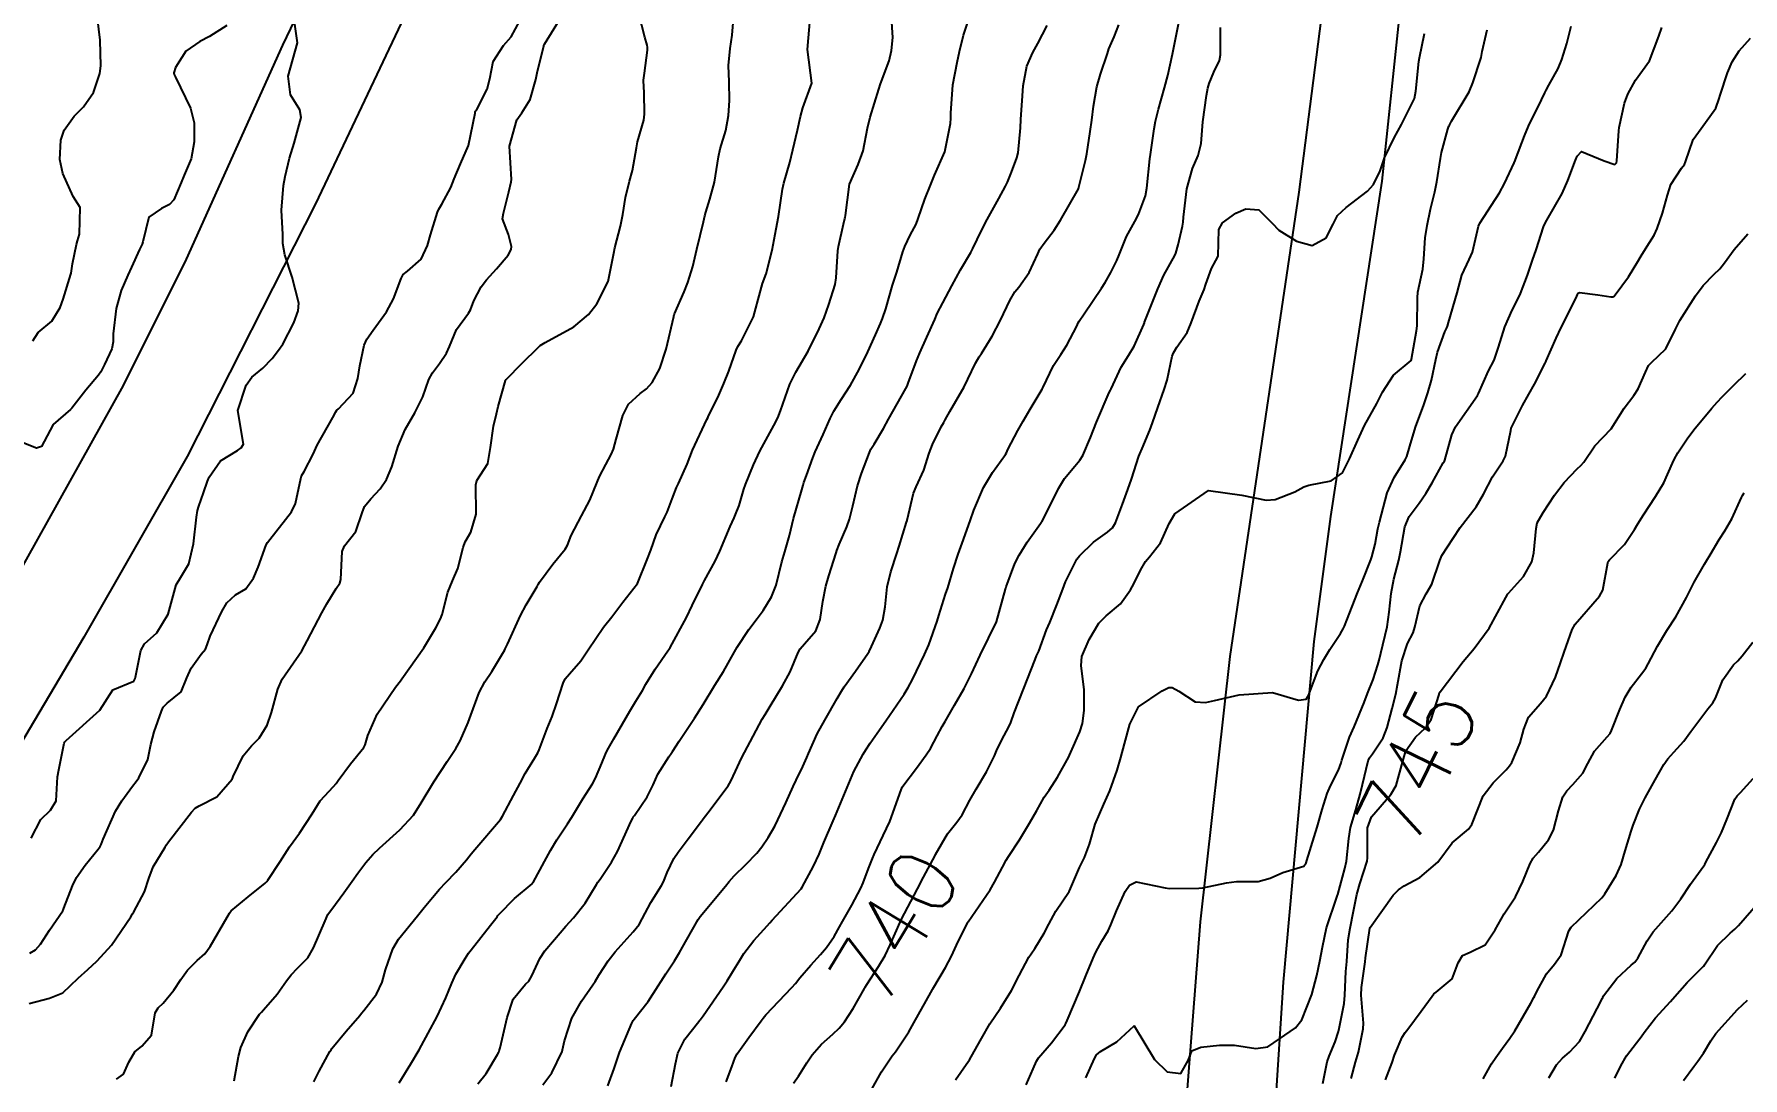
# Model space of a CAD drawing. Header units: metres. Extents: x 318500 to 325275, y 7408834 to 7428799.
# Drawn here: x 321702.3 to 321804.4, y 7416045.2 to 7416107.5 of the extents above; entities that cross this region are included whole.
import ezdxf
from ezdxf.enums import TextEntityAlignment as Align

# ---------------------------------------------------------------- set-up
doc = ezdxf.new("R2010")
doc.units = ezdxf.units.M
doc.header["$MEASUREMENT"] = 0
for name, color, linetype in [('Cotas', 45, 'Continuous'), ('Curvas de Nivel 1m', 11, 'Continuous'), ('Curvas de Nivel 5m', 15, 'Continuous'), ('Linha Férrea', 20, 'Continuous'), ('Vias Primárias', 230, 'Continuous')]:
    doc.layers.add(name, color=color, linetype=linetype)
doc.styles.add('Style-STANDARD', font='STANDARD.shx')

msp = doc.modelspace()

# ---------------------------------------------------------------- linework, layer by layer
at = {"layer": 'Curvas de Nivel 1m', "flags": 128}
for points, elevation in [([(321713.85, 7416108.04), (321712.81, 7416107.38), (321712.23, 7416107.09), (321711.4, 7416106.5), (321710.79, 7416105.54), (321710.68, 7416105.22), (321710.7, 7416105.11), (321710.78, 7416104.96), (321711.68, 7416103.1), (321711.89, 7416102.24), (321711.9, 7416101.09), (321711.72, 7416100.09), (321711.31, 7416099.1), (321711.13, 7416098.67), (321710.68, 7416097.64), (321710.42, 7416097.36), (321709.95, 7416097.12), (321709.2, 7416096.59), (321708.84, 7416095.13), (321708.8, 7416094.98), (321708.64, 7416094.67), (321708.15, 7416093.61), (321707.93, 7416093.14), (321707.53, 7416092.22), (321707.24, 7416091.15), (321707.07, 7416089.64), (321707.06, 7416089.15), (321706.98, 7416088.74), (321706.55, 7416087.81), (321706.33, 7416087.37), (321706.19, 7416087.17), (321705.43, 7416086.28), (321704.59, 7416085.19), (321704.51, 7416085.11), (321703.47, 7416084.23), (321702.94, 7416083.21), (321702.78, 7416082.91), (321702.48, 7416082.81), (321701.43, 7416083.23)], 728), ([(321702.08, 7416052.67), (321702.42, 7416052.87), (321702.73, 7416053.2), (321703.27, 7416054.03), (321704.05, 7416055.19), (321704.07, 7416055.23), (321704.11, 7416055.35), (321704.63, 7416056.68), (321704.88, 7416057.18), (321705.4, 7416057.92), (321706.17, 7416058.88), (321706.28, 7416059.04), (321706.35, 7416059.16), (321706.47, 7416059.46), (321707.2, 7416061.14), (321707.58, 7416061.76), (321708.21, 7416062.63), (321708.43, 7416062.92), (321708.6, 7416063.13), (321709.14, 7416064.22), (321709.31, 7416065.12), (321709.51, 7416065.87), (321709.94, 7416067.11), (321710.04, 7416067.35), (321710.28, 7416067.59), (321711.12, 7416068.26), (321711.47, 7416069.09), (321711.72, 7416069.68), (321712.32, 7416070.52), (321712.58, 7416070.82), (321712.68, 7416071.07), (321712.86, 7416071.59), (321713.56, 7416073.06), (321713.85, 7416073.57), (321714.36, 7416074.05), (321714.99, 7416074.42), (321715.45, 7416075.04), (321715.72, 7416075.71), (321716.2, 7416077.03), (321716.27, 7416077.17), (321716.41, 7416077.35), (321717.72, 7416079.01), (321717.95, 7416079.5), (321718.26, 7416081), (321718.31, 7416081.15), (321718.47, 7416081.42), (321719.01, 7416082.46), (321719.25, 7416082.99), (321720.17, 7416084.64), (321720.36, 7416084.97), (321720.42, 7416085.07), (321720.51, 7416085.15), (321721.39, 7416086.1), (321721.67, 7416086.96), (321721.79, 7416087.72), (321722.06, 7416088.96), (321722.21, 7416089.32), (321722.58, 7416089.85), (321723.38, 7416090.94), (321723.81, 7416091.73), (321724.26, 7416092.93), (321724.38, 7416093.17), (321724.63, 7416093.37), (321725.46, 7416094.09), (321725.84, 7416094.91), (321726.01, 7416095.55), (321726.43, 7416096.9), (321726.5, 7416097.08), (321726.68, 7416097.38), (321727.22, 7416098.37), (321727.42, 7416098.89), (321727.81, 7416099.78), (321728.29, 7416100.88), (321728.68, 7416102.8), (321728.68, 7416102.87), (321728.7, 7416102.92), (321728.75, 7416102.99), (321729.4, 7416104.23), (321729.56, 7416104.86), (321729.75, 7416105.9), (321730.38, 7416106.85), (321730.82, 7416107.36), (321731.35, 7416108.31)], 729), ([(321702.17, 7416059.52), (321702.75, 7416060.64), (321703.31, 7416061.2), (321703.65, 7416061.75), (321703.74, 7416063.19), (321703.81, 7416063.61), (321704.14, 7416065.19), (321704.17, 7416065.27), (321704.25, 7416065.35), (321706.27, 7416067.16), (321707.05, 7416068.38), (321708.3, 7416068.91), (321708.38, 7416069.05), (321708.4, 7416069.13), (321708.71, 7416070.74), (321708.94, 7416071.12), (321709.67, 7416071.78), (321710.35, 7416072.9), (321710.4, 7416073.11), (321710.83, 7416074.65), (321711.1, 7416075.1), (321711.58, 7416075.9), (321711.85, 7416077.09), (321712.03, 7416078.69), (321712.09, 7416079.09), (321712.17, 7416079.35), (321712.45, 7416080.14), (321712.7, 7416080.83), (321712.8, 7416081.07), (321713.48, 7416082.06), (321714.48, 7416082.67), (321714.71, 7416082.83), (321714.85, 7416083.05), (321714.51, 7416085.05), (321715, 7416086.58), (321715.34, 7416087.04), (321716, 7416087.58), (321716.56, 7416088.16), (321716.94, 7416088.65), (321717.2, 7416089.02), (321717.86, 7416090.29), (321718.11, 7416091.01), (321718.14, 7416091.47), (321717.76, 7416093.01), (321717.31, 7416094.35), (321717.2, 7416095.02), (321717.2, 7416095.56), (321717.12, 7416097.02), (321717.23, 7416098.48), (321717.33, 7416099.02), (321717.6, 7416100.13), (321717.87, 7416101.01), (321718.29, 7416102.55), (321718.2, 7416103.01), (321717.66, 7416103.91), (321717.52, 7416105.02), (321717.79, 7416106.02), (321718.07, 7416107.01), (321717.92, 7416108.12)], 728), ([(321702.27, 7416089.21), (321702.58, 7416089.72), (321703.4, 7416090.39), (321703.89, 7416091.2), (321704.08, 7416091.71), (321704.53, 7416093.19), (321704.55, 7416093.26), (321704.63, 7416093.81), (321704.87, 7416094.96), (321704.93, 7416095.19), (321705.06, 7416095.59), (321705.09, 7416097.18), (321704.68, 7416097.84), (321704.05, 7416099.2), (321703.87, 7416100.04), (321703.93, 7416101.2), (321704.13, 7416101.8), (321704.74, 7416102.62), (321705.3, 7416103.18), (321705.89, 7416104.05), (321706.27, 7416105.17), (321706.33, 7416105.63), (321706.29, 7416107.17), (321706.12, 7416108.47)], 728), ([(321707.27, 7416045.14), (321707.67, 7416045.45), (321708, 7416046.16), (321708.36, 7416046.77), (321708.78, 7416047.12), (321709.36, 7416047.77), (321709.58, 7416049.11), (321709.75, 7416049.4), (321710.04, 7416049.68), (321710.69, 7416050.46), (321711.11, 7416051.09), (321711.5, 7416051.65), (321712.08, 7416052.22), (321712.53, 7416052.63), (321712.86, 7416053.07), (321713.86, 7416054.81), (321714.01, 7416055.05), (321714.05, 7416055.11), (321714.11, 7416055.19), (321715.13, 7416056.03), (321716.14, 7416056.84), (321716.23, 7416056.94), (321716.3, 7416057.03), (321717.03, 7416058.14), (321717.59, 7416059.01), (321718.18, 7416059.82), (321718.95, 7416060.99), (321719.43, 7416061.76), (321720.21, 7416062.62), (321720.38, 7416062.8), (321720.5, 7416062.97), (321721.23, 7416063.97), (321722.03, 7416064.95), (321722.11, 7416065.09), (321722.26, 7416065.65), (321722.82, 7416066.94), (321723.92, 7416068.55), (321724.22, 7416068.92), (321724.3, 7416069.03), (321725.62, 7416070.9), (321726.34, 7416072.09), (321726.61, 7416072.63), (321726.7, 7416072.89), (321727.05, 7416074.21), (321727.32, 7416074.88), (321727.64, 7416075.63), (321727.97, 7416076.87), (321728.08, 7416077.21), (321728.42, 7416077.8), (321728.74, 7416078.87), (321728.71, 7416080.62), (321728.78, 7416080.87), (321729.44, 7416081.89), (321729.59, 7416082.85), (321729.78, 7416084.12), (321729.95, 7416084.85), (321730.06, 7416085.3), (321730.5, 7416086.84), (321730.51, 7416086.87), (321730.54, 7416086.91), (321731.49, 7416087.89), (321732.45, 7416088.82), (321732.51, 7416088.88), (321732.57, 7416088.93), (321732.86, 7416089.11), (321734.58, 7416090.06), (321735.44, 7416090.78), (321735.94, 7416091.43), (321736.62, 7416092.76), (321736.95, 7416094.45), (321737.02, 7416094.76), (321737.35, 7416096.06), (321737.49, 7416096.75), (321737.66, 7416097.78), (321737.9, 7416098.75), (321738.08, 7416099.38), (321738.31, 7416100.74), (321738.38, 7416101.1), (321738.75, 7416102.39), (321738.8, 7416102.74), (321738.77, 7416104.05), (321738.74, 7416104.74), (321738.74, 7416104.78), (321738.79, 7416105.19), (321738.97, 7416106.57), (321738.97, 7416106.74), (321738.95, 7416106.87), (321738.82, 7416107.34), (321738.45, 7416108.74)], 731), ([(321714.28, 7416045.05), (321714.55, 7416046.5), (321714.68, 7416047.04), (321715.1, 7416047.96), (321715.81, 7416049.03), (321715.91, 7416049.15), (321716.03, 7416049.29), (321716.85, 7416050.22), (321717.42, 7416051.01), (321717.69, 7416051.38), (321718.07, 7416051.76), (321718.68, 7416052.39), (321719.03, 7416052.99), (321719.72, 7416054.59), (321719.89, 7416054.97), (321719.98, 7416055.11), (321720.11, 7416055.29), (321720.84, 7416056.26), (321721.34, 7416056.96), (321721.68, 7416057.43), (321722.16, 7416058.08), (321722.56, 7416058.55), (321722.97, 7416058.94), (321724.18, 7416060.03), (321724.99, 7416060.91), (321725.46, 7416061.64), (321726.22, 7416062.89), (321727.01, 7416064.11), (321727.53, 7416064.88), (321727.79, 7416065.34), (321728.27, 7416066.44), (321728.42, 7416066.87), (321728.92, 7416068.23), (321729.26, 7416068.86), (321729.68, 7416069.48), (321730.33, 7416070.57), (321730.43, 7416070.74), (321730.47, 7416070.84), (321730.6, 7416071.1), (321731.39, 7416072.82), (321731.72, 7416073.46), (321732.38, 7416074.56), (321732.47, 7416074.71), (321732.53, 7416074.81), (321733.31, 7416075.89), (321734.05, 7416076.79), (321734.19, 7416077.02), (321734.42, 7416077.59), (321735.02, 7416078.78), (321735.52, 7416079.7), (321735.97, 7416080.77), (321736.11, 7416081.12), (321736.48, 7416081.83), (321736.81, 7416082.43), (321736.94, 7416082.75), (321737.09, 7416083.35), (321737.49, 7416084.75), (321737.83, 7416085.43), (321738.53, 7416086.07), (321738.91, 7416086.36), (321739.25, 7416086.73), (321739.71, 7416087.56), (321740.09, 7416088.72), (321740.54, 7416090.66), (321740.55, 7416090.71), (321740.56, 7416090.74), (321740.59, 7416090.83), (321741.16, 7416092.15), (321741.38, 7416092.7), (321741.67, 7416093.66), (321741.91, 7416094.69), (321742.31, 7416096.33), (321742.4, 7416096.68), (321742.46, 7416096.9), (321742.69, 7416097.68), (321742.92, 7416098.46), (321742.97, 7416098.68), (321743.2, 7416100.2), (321743.3, 7416100.67), (321743.64, 7416101.77), (321743.81, 7416102.67), (321743.86, 7416103.57), (321743.85, 7416104.67), (321743.81, 7416105.65), (321743.9, 7416106.67), (321744.02, 7416107.47), (321744.12, 7416108.67)], 732), ([(321719.05, 7416044.98), (321719.36, 7416045.61), (321720.01, 7416046.79), (321720.08, 7416046.9), (321720.12, 7416046.97), (321720.97, 7416048.01), (321721.79, 7416048.95), (321721.9, 7416049.08), (321722.03, 7416049.24), (321722.78, 7416050.21), (321723.12, 7416050.93), (321723.33, 7416051.67), (321723.76, 7416052.92), (321724.1, 7416053.49), (321725.24, 7416054.9), (321725.63, 7416055.38), (321726.13, 7416055.99), (321726.54, 7416056.48), (321726.92, 7416056.88), (321727.53, 7416057.5), (321728.16, 7416058.24), (321728.44, 7416058.6), (321728.65, 7416058.86), (321730.19, 7416060.64), (321730.32, 7416060.84), (321730.96, 7416062.08), (321731.36, 7416062.82), (321731.67, 7416063.38), (321732.24, 7416064.33), (321732.43, 7416064.63), (321732.51, 7416064.81), (321732.98, 7416066.08), (321733.27, 7416066.8), (321733.54, 7416067.54), (321733.94, 7416068.79), (321734.06, 7416069.03), (321734.31, 7416069.34), (321734.98, 7416070.12), (321735.42, 7416070.77), (321736.34, 7416072.12), (321736.83, 7416072.75), (321737.5, 7416073.61), (321738.38, 7416074.73), (321738.95, 7416076.17), (321739.16, 7416076.72), (321739.49, 7416077.64), (321740.01, 7416078.71), (321740.15, 7416078.99), (321740.45, 7416079.78), (321740.7, 7416080.46), (321740.82, 7416080.7), (321741.33, 7416081.85), (321741.65, 7416082.69), (321742.51, 7416084.52), (321742.57, 7416084.62), (321742.6, 7416084.68), (321743.22, 7416085.98), (321743.52, 7416086.67), (321743.82, 7416087.4), (321744.27, 7416088.66), (321744.37, 7416088.87), (321744.58, 7416089.21), (321745.3, 7416090.65), (321745.57, 7416091.68), (321745.84, 7416092.64), (321746.05, 7416093.21), (321746.41, 7416094.63), (321746.66, 7416095.9), (321746.79, 7416096.63), (321747.04, 7416098.28), (321747.11, 7416098.62), (321747.47, 7416099.87), (321747.65, 7416100.62), (321747.93, 7416101.8), (321748.11, 7416102.61), (321748.24, 7416103.13), (321748.78, 7416104.6), (321748.53, 7416106.6), (321748.68, 7416108.45)], 733), ([(321724.15, 7416044.92), (321724.84, 7416046.06), (321725.34, 7416046.9), (321726.02, 7416048.14), (321726.28, 7416048.63), (321726.41, 7416048.89), (321726.93, 7416050), (321727.29, 7416050.88), (321727.53, 7416051.41), (321728.08, 7416052.34), (321728.29, 7416052.66), (321728.44, 7416052.86), (321729.6, 7416054.34), (321729.99, 7416054.84), (321730.04, 7416054.91), (321730.11, 7416055), (321731.02, 7416055.93), (321732.08, 7416056.81), (321732.11, 7416056.84), (321732.14, 7416056.89), (321732.82, 7416058.14), (321733.18, 7416058.8), (321733.55, 7416059.42), (321734.19, 7416060.38), (321734.45, 7416060.79), (321735.11, 7416061.88), (321735.68, 7416062.77), (321735.87, 7416063.12), (321736.24, 7416064), (321736.46, 7416064.54), (321736.57, 7416064.76), (321736.96, 7416065.45), (321737.69, 7416066.74), (321737.91, 7416067.1), (321738.28, 7416067.71), (321738.67, 7416068.35), (321738.88, 7416068.72), (321739.42, 7416069.61), (321740.19, 7416070.71), (321740.25, 7416070.79), (321740.33, 7416070.92), (321741.29, 7416072.7), (321741.64, 7416073.41), (321742.26, 7416074.68), (321742.3, 7416074.76), (321742.38, 7416074.91), (321743.01, 7416076.07), (321743.28, 7416076.67), (321743.91, 7416078.14), (321744.14, 7416078.65), (321744.23, 7416078.85), (321744.44, 7416079.39), (321744.73, 7416080.37), (321744.83, 7416080.65), (321745.3, 7416081.82), (321745.68, 7416082.64), (321746.51, 7416084.16), (321746.76, 7416084.63), (321746.92, 7416085.03), (321747.47, 7416086.62), (321747.82, 7416087.34), (321748.57, 7416088.6), (321749.23, 7416089.94), (321749.51, 7416090.59), (321749.8, 7416091.39), (321750.17, 7416092.58), (321750.24, 7416092.97), (321750.34, 7416094.58), (321750.38, 7416094.85), (321750.67, 7416096.19), (321750.75, 7416096.51), (321750.77, 7416096.58), (321750.79, 7416096.69), (321751.04, 7416098.57), (321751.55, 7416099.74), (321751.85, 7416100.56), (321752.11, 7416101.91), (321752.26, 7416102.56), (321752.78, 7416104.23), (321752.89, 7416104.55), (321753.4, 7416105.94), (321753.55, 7416106.54), (321753.61, 7416107.32), (321753.54, 7416108.54)], 734), ([(321732.72, 7416044.8), (321733.26, 7416045.52), (321733.87, 7416046.79), (321733.9, 7416046.9), (321734.02, 7416047.43), (321734.46, 7416048.78), (321735.03, 7416049.79), (321735.71, 7416050.77), (321735.84, 7416050.98), (321736.07, 7416051.36), (321736.62, 7416052.21), (321737.04, 7416052.75), (321738.11, 7416053.93), (321738.47, 7416054.38), (321738.66, 7416054.72), (321739.16, 7416055.69), (321739.8, 7416056.71), (321739.92, 7416056.93), (321740.15, 7416057.47), (321740.55, 7416058.32), (321740.8, 7416058.7), (321741.4, 7416059.48), (321742.2, 7416060.55), (321742.25, 7416060.62), (321742.29, 7416060.68), (321742.58, 7416061.05), (321743.78, 7416062.66), (321743.94, 7416062.93), (321744.23, 7416063.53), (321744.59, 7416064.3), (321744.76, 7416064.64), (321745.28, 7416065.62), (321745.82, 7416066.63), (321745.99, 7416066.92), (321746.29, 7416067.41), (321747.03, 7416068.62), (321747.48, 7416069.45), (321747.97, 7416070.61), (321748.09, 7416070.84), (321748.34, 7416071.13), (321749.02, 7416071.91), (321749.29, 7416072.59), (321749.44, 7416073.66), (321749.62, 7416074.58), (321749.79, 7416075.18), (321750.23, 7416076.57), (321750.27, 7416076.71), (321750.42, 7416077.06), (321750.88, 7416078.12), (321751.04, 7416078.57), (321751.24, 7416079.36), (321751.51, 7416080.56), (321751.74, 7416081.29), (321752.22, 7416082.55), (321752.31, 7416082.74), (321752.5, 7416083.04), (321753.06, 7416083.99), (321753.36, 7416084.54), (321754.39, 7416086.37), (321754.47, 7416086.52), (321754.49, 7416086.57), (321754.54, 7416086.69), (321755.04, 7416088.03), (321755.23, 7416088.51), (321755.65, 7416089.44), (321756.12, 7416090.5), (321756.27, 7416090.84), (321756.61, 7416091.49), (321757.14, 7416092.49), (321757.66, 7416093.45), (321758.27, 7416094.48), (321758.4, 7416094.73), (321758.66, 7416095.27), (321759.06, 7416096.08), (321759.26, 7416096.46), (321759.95, 7416097.71), (321760.34, 7416098.45), (321760.46, 7416098.69), (321760.71, 7416099.29), (321761.02, 7416100.14), (321761.1, 7416100.44), (321761.24, 7416101.94), (321761.27, 7416102.43), (321761.36, 7416103.85), (321761.41, 7416104.43), (321761.62, 7416105.61), (321761.97, 7416106.43), (321762.28, 7416106.97), (321762.83, 7416108.04)], 736), ([(321736.61, 7416044.75), (321736.97, 7416045.77), (321737.29, 7416046.74), (321738.03, 7416048.48), (321738.11, 7416048.65), (321738.17, 7416048.73), (321739, 7416049.78), (321739.61, 7416050.71), (321739.78, 7416051), (321740.07, 7416051.43), (321740.59, 7416052.2), (321740.88, 7416052.7), (321741.31, 7416053.48), (321742, 7416054.68), (321742.12, 7416054.85), (321743.62, 7416056.66), (321743.85, 7416056.95), (321744.15, 7416057.27), (321744.85, 7416057.96), (321745.49, 7416058.64), (321745.8, 7416059.01), (321746.18, 7416059.57), (321746.57, 7416060.25), (321746.76, 7416060.62), (321747.23, 7416061.63), (321747.67, 7416062.61), (321747.84, 7416062.99), (321748.24, 7416063.81), (321748.49, 7416064.35), (321748.59, 7416064.59), (321749.11, 7416065.75), (321749.56, 7416066.58), (321750.29, 7416067.86), (321750.55, 7416068.31), (321750.72, 7416068.57), (321751.39, 7416069.49), (321752.13, 7416070.55), (321752.2, 7416070.68), (321752.34, 7416070.96), (321752.84, 7416072.06), (321753.02, 7416072.54), (321753.16, 7416073.33), (321753.28, 7416074.54), (321753.5, 7416075.43), (321753.85, 7416076.53), (321753.99, 7416076.96), (321754.44, 7416078.39), (321754.47, 7416078.49), (321754.48, 7416078.52), (321754.86, 7416080.12), (321755.02, 7416080.51), (321755.48, 7416081.5), (321755.79, 7416082.51), (321755.98, 7416083.02), (321756.51, 7416084.08), (321756.66, 7416084.35), (321756.75, 7416084.5), (321757.02, 7416084.99), (321757.87, 7416086.48), (321758.1, 7416086.92), (321758.56, 7416087.88), (321758.77, 7416088.26), (321758.91, 7416088.46), (321759.55, 7416089.49), (321760.04, 7416090.45), (321760.61, 7416091.62), (321760.91, 7416092.15), (321761.14, 7416092.43), (321761.77, 7416093.3), (321762.28, 7416094.42), (321762.4, 7416094.68), (321762.66, 7416095.05), (321763.25, 7416095.83), (321763.63, 7416096.41), (321764.7, 7416098.3), (321764.73, 7416098.39), (321765.13, 7416099.98), (321765.2, 7416100.38), (321765.41, 7416101.72), (321765.5, 7416102.38), (321765.61, 7416103.22), (321765.8, 7416104.37), (321766.03, 7416105.13), (321766.43, 7416106.37), (321766.52, 7416106.65), (321766.83, 7416107.36), (321767.11, 7416108.08)], 737), ([(321740.39, 7416044.7), (321740.64, 7416046.06), (321740.79, 7416046.7), (321741.2, 7416047.52), (321742.04, 7416048.59), (321742.08, 7416048.64), (321742.11, 7416048.68), (321742.29, 7416048.93), (321743.48, 7416050.66), (321743.72, 7416051.01), (321744.07, 7416051.56), (321744.49, 7416052.24), (321744.73, 7416052.64), (321745.31, 7416053.42), (321746.11, 7416054.3), (321746.28, 7416054.47), (321746.41, 7416054.63), (321748.14, 7416056.51), (321748.2, 7416056.6), (321748.89, 7416057.86), (321749.22, 7416058.58), (321749.5, 7416059.26), (321750.06, 7416060.57), (321750.2, 7416060.89), (321750.7, 7416062.08), (321750.89, 7416062.56), (321751.3, 7416063.5), (321751.84, 7416064.55), (321752, 7416064.81), (321752.26, 7416065.2), (321752.82, 7416066), (321753.2, 7416066.54), (321754.3, 7416068.12), (321754.54, 7416068.52), (321754.79, 7416069), (321755.52, 7416070.5), (321755.76, 7416071.07), (321756.26, 7416072.49), (321756.36, 7416072.82), (321756.77, 7416074.09), (321756.9, 7416074.48), (321757.25, 7416075.63), (321757.53, 7416076.48), (321757.77, 7416077.13), (321758.23, 7416078.47), (321758.45, 7416079.1), (321759.03, 7416080.46), (321759.58, 7416081.35), (321760.35, 7416082.44), (321760.4, 7416082.54), (321760.49, 7416082.73), (321761.08, 7416083.86), (321761.41, 7416084.43), (321761.82, 7416085.14), (321762.54, 7416086.34), (321762.58, 7416086.42), (321763.22, 7416087.75), (321763.65, 7416088.4), (321764.01, 7416088.96), (321764.6, 7416090.1), (321764.69, 7416090.3), (321764.74, 7416090.39), (321765.05, 7416090.83), (321766.08, 7416092.37), (321766.3, 7416092.69), (321766.63, 7416093.29), (321766.99, 7416094.02), (321767.13, 7416094.36), (321767.58, 7416095.44), (321768.07, 7416096.35), (321768.28, 7416096.75), (321768.7, 7416097.87), (321768.78, 7416098.34), (321768.97, 7416100.09), (321769, 7416100.34), (321769.22, 7416101.87), (321769.31, 7416102.33), (321769.49, 7416103.05), (321769.85, 7416104.32), (321770.05, 7416105.06), (321770.33, 7416106.32), (321770.4, 7416106.73), (321770.72, 7416108.31)], 738), ([(321743.66, 7416044.98), (321744, 7416045.88), (321744.21, 7416046.44), (321744.32, 7416046.65), (321745.03, 7416047.63), (321745.76, 7416048.63), (321745.88, 7416048.79), (321746.04, 7416048.98), (321747.59, 7416050.61), (321747.8, 7416050.86), (321748.07, 7416051.2), (321748.72, 7416051.95), (321749.3, 7416052.58), (321749.66, 7416053.01), (321750.11, 7416053.65), (321750.44, 7416054.24), (321750.62, 7416054.56), (321751.17, 7416055.52), (321751.71, 7416056.55), (321751.84, 7416056.86), (321752.16, 7416057.72), (321752.4, 7416058.32), (321752.5, 7416058.55), (321753.05, 7416059.68), (321753.44, 7416060.53), (321754.11, 7416062.41), (321754.15, 7416062.52), (321754.18, 7416062.57), (321754.22, 7416062.63), (321755.03, 7416063.71), (321755.61, 7416064.5), (321755.86, 7416064.89), (321756.27, 7416065.63), (321756.57, 7416066.19), (321756.74, 7416066.49), (321757.31, 7416067.46), (321757.87, 7416068.47), (321758.02, 7416068.75), (321758.31, 7416069.33), (321758.83, 7416070.46), (321759.34, 7416071.46), (321759.81, 7416072.45), (321760.34, 7416074.4), (321760.35, 7416074.44), (321760.36, 7416074.46), (321760.38, 7416074.54), (321760.91, 7416075.93), (321761.17, 7416076.43), (321761.65, 7416077.2), (321762.44, 7416078.31), (321762.48, 7416078.38), (321762.51, 7416078.42), (321762.59, 7416078.56), (321763.51, 7416080.4), (321763.87, 7416081), (321764.48, 7416081.73), (321764.78, 7416082.09), (321764.96, 7416082.38), (321765.43, 7416083.45), (321765.79, 7416084.37), (321766.54, 7416086.13), (321766.61, 7416086.28), (321766.65, 7416086.36), (321767.26, 7416087.65), (321767.69, 7416088.35), (321768.03, 7416088.89), (321768.6, 7416090.19), (321768.64, 7416090.3), (321768.65, 7416090.34), (321768.69, 7416090.43), (321769.45, 7416092.33), (321769.81, 7416093.14), (321770.46, 7416094.31), (321770.52, 7416094.45), (321770.66, 7416094.95), (321770.91, 7416096.07), (321770.95, 7416096.31), (321770.98, 7416096.6), (321771.18, 7416098.3), (321771.51, 7416099.5), (321771.85, 7416100.29), (321772.03, 7416101), (321772.14, 7416102.29), (321772.36, 7416103.87), (321772.43, 7416104.29), (321772.5, 7416104.57), (321772.79, 7416105.26), (321773.13, 7416105.96), (321773.18, 7416106.28), (321773.19, 7416107.92)], 739), ([(321757.36, 7416045.11), (321758, 7416046.01), (321758.19, 7416046.29), (321758.29, 7416046.47), (321758.91, 7416047.57), (321759.42, 7416048.45), (321760.05, 7416049.38), (321760.71, 7416050.43), (321761.17, 7416051.33), (321761.75, 7416052.42), (321761.89, 7416052.62), (321762.1, 7416052.94), (321762.65, 7416053.86), (321762.94, 7416054.4), (321763.36, 7416055.17), (321764.14, 7416056.34), (321764.17, 7416056.39), (321764.76, 7416057.78), (321765.06, 7416058.38), (321765.37, 7416059.18), (321765.71, 7416060.37), (321766.21, 7416061.56), (321766.58, 7416062.35), (321767.01, 7416063.58), (321767.24, 7416064.35), (321767.45, 7416065.15), (321767.77, 7416066.34), (321768.29, 7416067.36), (321769.7, 7416068.32), (321770.1, 7416068.52), (321770.3, 7416068.53), (321770.7, 7416068.3), (321771.67, 7416067.67), (321772.29, 7416067.62), (321772.82, 7416067.75), (321774.3, 7416068.08), (321776.3, 7416068.23), (321777.85, 7416067.76), (321778.3, 7416067.83), (321778.45, 7416068.05), (321778.5, 7416068.2), (321779, 7416069.52), (321779.35, 7416070.19), (321779.72, 7416070.8), (321780.35, 7416071.74), (321780.51, 7416072.02), (321780.59, 7416072.18), (321780.73, 7416072.54), (321781.37, 7416074.17), (321781.67, 7416074.88), (321782.17, 7416076.15), (321782.23, 7416076.33), (321782.42, 7416077.08), (321782.58, 7416078), (321782.62, 7416078.15), (321782.69, 7416078.4), (321783.13, 7416080.14), (321783.55, 7416081.06), (321784.22, 7416082.12), (321784.31, 7416082.31), (321784.5, 7416082.92), (321784.77, 7416083.87), (321784.85, 7416084.12), (321785.3, 7416085.34), (321785.57, 7416086.11), (321785.79, 7416086.87), (321786.04, 7416088.11), (321786.14, 7416088.54), (321786.59, 7416089.76), (321786.71, 7416089.99), (321786.75, 7416090.1), (321786.81, 7416090.31), (321787.32, 7416092.09), (321787.59, 7416093.13), (321788.04, 7416094.08), (321788.23, 7416094.5), (321788.6, 7416096.07), (321788.68, 7416096.25), (321789.85, 7416098.05), (321790.14, 7416098.61), (321790.73, 7416099.85), (321790.78, 7416099.99), (321790.8, 7416100.04), (321791.34, 7416101.45), (321791.58, 7416102.03), (321792.35, 7416103.6), (321792.55, 7416104.02), (321792.63, 7416104.18), (321792.79, 7416104.47), (321793.35, 7416105.47), (321793.57, 7416106.01), (321793.86, 7416106.97), (321794.13, 7416108)], 742), ([(321761.59, 7416044.81), (321762, 7416045.75), (321762.2, 7416046.22), (321762.32, 7416046.41), (321763.1, 7416047.32), (321763.91, 7416048.39), (321763.96, 7416048.47), (321764.04, 7416048.64), (321764.76, 7416050.38), (321765.14, 7416051.31), (321765.58, 7416052.37), (321765.74, 7416052.72), (321766.11, 7416053.37), (321766.48, 7416053.99), (321766.64, 7416054.35), (321766.98, 7416055.2), (321767.5, 7416056.34), (321767.76, 7416056.72), (321768.15, 7416056.92), (321769.88, 7416056.57), (321770.14, 7416056.53), (321771.89, 7416056.54), (321772.14, 7416056.57), (321773.54, 7416056.87), (321774.15, 7416056.94), (321775.43, 7416056.95), (321776.15, 7416057.15), (321776.91, 7416057.47), (321778.16, 7416057.85), (321778.3, 7416058.06), (321778.35, 7416058.2), (321778.78, 7416059.6), (321778.95, 7416060.19), (321779.25, 7416061.23), (321779.56, 7416062.19), (321779.76, 7416062.65), (321780.24, 7416063.58), (321780.4, 7416064.03), (321780.44, 7416064.18), (321780.89, 7416065.55), (321781.17, 7416066.17), (321781.77, 7416067.63), (321781.96, 7416068.16), (321782.31, 7416069), (321782.59, 7416069.88), (321782.66, 7416070.15), (321782.77, 7416070.58), (321783.14, 7416072.14), (321783.26, 7416073.02), (321783.38, 7416074.14), (321783.54, 7416074.99), (321783.84, 7416076.13), (321783.93, 7416076.62), (321784.19, 7416078.12), (321784.45, 7416078.74), (321785.04, 7416079.53), (321785.45, 7416080.11), (321785.83, 7416080.74), (321786.49, 7416081.93), (321786.56, 7416082.03), (321786.59, 7416082.1), (321787, 7416083.61), (321787.22, 7416084.09), (321788.54, 7416085.96), (321788.6, 7416086.07), (321789.2, 7416087.42), (321789.52, 7416088.06), (321789.79, 7416088.84), (321790.16, 7416090.05), (321790.61, 7416091.05), (321790.95, 7416091.7), (321791.11, 7416092.04), (321791.52, 7416093.14), (321791.82, 7416094.03), (321792.03, 7416094.65), (321792.47, 7416096.02), (321792.53, 7416096.17), (321792.68, 7416096.42), (321793.58, 7416098.01), (321793.92, 7416098.79), (321794.38, 7416100), (321794.49, 7416100.24), (321794.74, 7416100.51), (321796.09, 7416099.97), (321796.73, 7416099.74), (321796.84, 7416099.85), (321796.86, 7416099.96), (321796.97, 7416101.75), (321796.99, 7416101.96), (321797.32, 7416103.41), (321797.51, 7416103.95), (321797.96, 7416104.78), (321798.81, 7416105.94), (321799.36, 7416107.4), (321799.55, 7416107.93)], 743), ([(321752.37, 7416044.54), (321752.95, 7416045.58), (321753.58, 7416046.53), (321753.77, 7416046.77), (321754.02, 7416047.13), (321754.57, 7416047.97), (321754.88, 7416048.51), (321755.88, 7416050.31), (321755.98, 7416050.49), (321756.01, 7416050.54), (321756.06, 7416050.63), (321756.77, 7416051.8), (321757.12, 7416052.48), (321757.43, 7416053.14), (321758.08, 7416054.47), (321758.09, 7416054.5), (321758.12, 7416054.54), (321759.44, 7416056.45), (321759.7, 7416056.9), (321760.16, 7416057.8), (321760.38, 7416058.22), (321760.52, 7416058.43), (321761.19, 7416059.42), (321761.79, 7416060.42), (321762.21, 7416061.18), (321762.65, 7416061.97), (321762.95, 7416062.4), (321763.46, 7416063.17), (321764.12, 7416064.39), (321764.16, 7416064.48), (321764.25, 7416064.66), (321764.78, 7416065.87), (321764.94, 7416066.38), (321765.05, 7416067.14), (321765.04, 7416068.38), (321764.87, 7416069.84), (321764.91, 7416070.38), (321765.34, 7416071.38), (321765.93, 7416072.37), (321766.36, 7416072.81), (321767.21, 7416073.51), (321767.82, 7416074.35), (321768.01, 7416074.72), (321768.4, 7416075.52), (321768.7, 7416076.04), (321768.94, 7416076.33), (321769.6, 7416077.15), (321770.12, 7416078.31), (321770.45, 7416078.88), (321772.46, 7416080.28), (321774.46, 7416080.01), (321775.92, 7416079.7), (321776.46, 7416079.74), (321777.62, 7416080.21), (321778.17, 7416080.5), (321778.47, 7416080.6), (321779.8, 7416080.85), (321780.48, 7416081.34), (321780.76, 7416081.9), (321780.88, 7416082.17), (321781.39, 7416083.28), (321781.79, 7416084.16), (321782.53, 7416085.48), (321782.87, 7416086.15), (321783.52, 7416087.17), (321784.57, 7416088.05), (321784.59, 7416088.1), (321784.6, 7416088.12), (321784.9, 7416089.82), (321784.93, 7416090.12), (321784.95, 7416091.79), (321784.98, 7416092.12), (321785.26, 7416093.5), (321785.32, 7416094.11), (321785.41, 7416095.37), (321785.53, 7416096.11), (321785.73, 7416097.07), (321785.98, 7416098.11), (321786.11, 7416098.71), (321786.32, 7416100.1), (321786.38, 7416100.45), (321786.76, 7416101.86), (321786.82, 7416102.04), (321786.86, 7416102.1), (321786.99, 7416102.33), (321788.03, 7416104.08), (321788.26, 7416104.61), (321788.73, 7416106.07), (321788.75, 7416106.14), (321788.82, 7416106.49), (321789.12, 7416107.78)], 741), ([(321765.15, 7416045.22), (321765.67, 7416046.37), (321765.79, 7416046.59), (321766.02, 7416046.8), (321766.99, 7416047.38), (321768.04, 7416048.33), (321769.24, 7416046.32), (321770, 7416045.57), (321770.81, 7416045.49), (321771.28, 7416046.29), (321771.48, 7416046.83), (321772.02, 7416047.06), (321773.12, 7416047.17), (321774.02, 7416047.17), (321775.29, 7416046.97), (321776.02, 7416047.08), (321776.7, 7416047.55), (321777.66, 7416048.21), (321778.04, 7416048.68), (321778.64, 7416050.19), (321778.94, 7416051.33), (321779.12, 7416052.18), (321779.27, 7416053.02), (321779.51, 7416054.18), (321780.14, 7416056), (321780.18, 7416056.13), (321780.19, 7416056.17), (321780.61, 7416057.72), (321780.71, 7416058.16), (321780.85, 7416059.51), (321780.95, 7416060.16), (321781.26, 7416061.21), (321781.53, 7416062.16), (321781.66, 7416062.73), (321782.01, 7416064.15), (321782.08, 7416064.32), (321782.26, 7416064.56), (321782.9, 7416065.51), (321783.13, 7416066.14), (321783.43, 7416067.27), (321783.65, 7416068.13), (321783.76, 7416068.68), (321784.02, 7416070.12), (321784.35, 7416071.15), (321784.69, 7416071.78), (321784.8, 7416072.12), (321785.08, 7416073.4), (321785.46, 7416074.11), (321785.81, 7416074.69), (321786.29, 7416076.1), (321786.32, 7416076.2), (321786.41, 7416076.41), (321787.09, 7416077.43), (321787.5, 7416078.08), (321788.45, 7416079.31), (321788.89, 7416080.06), (321789.43, 7416081.1), (321790.07, 7416082.05), (321790.2, 7416082.33), (321790.52, 7416083.86), (321790.55, 7416084.01), (321790.56, 7416084.04), (321791.22, 7416085.35), (321791.6, 7416086.03), (321791.94, 7416086.63), (321792.57, 7416087.88), (321792.62, 7416087.97), (321792.64, 7416088.02), (321793.23, 7416089.37), (321793.52, 7416090.01), (321794.42, 7416091.79), (321794.51, 7416091.99), (321794.55, 7416092.06), (321794.62, 7416092.1), (321795.72, 7416091.97), (321796.5, 7416091.84), (321796.62, 7416091.84), (321796.69, 7416091.89), (321796.75, 7416091.96), (321797.55, 7416093.04), (321798.11, 7416093.95), (321798.3, 7416094.3), (321798.66, 7416094.86), (321799.08, 7416095.53), (321799.27, 7416095.93), (321799.59, 7416096.83), (321799.88, 7416097.92), (321800.08, 7416098.55), (321800.72, 7416099.52), (321800.89, 7416099.74), (321800.96, 7416099.91), (321801.42, 7416101.23), (321801.89, 7416101.89), (321802.77, 7416103.11), (321802.97, 7416103.68), (321803.03, 7416103.88), (321803.46, 7416105.21), (321803.74, 7416105.87), (321804.15, 7416106.53), (321804.83, 7416107.29)], 744), ([(321780.98, 7416045.18), (321781.25, 7416046.16), (321781.42, 7416046.76), (321781.71, 7416048.15), (321781.72, 7416048.48), (321781.59, 7416050.15), (321781.6, 7416050.62), (321781.82, 7416052.15), (321781.85, 7416052.39), (321782.11, 7416054.15), (321782.12, 7416054.2), (321783.5, 7416056.13), (321783.82, 7416056.45), (321784.15, 7416056.68), (321785.08, 7416057.18), (321786.17, 7416058.09), (321787.03, 7416059.25), (321788, 7416060.07), (321788.2, 7416060.34), (321788.87, 7416062.06), (321789.46, 7416062.83), (321790.24, 7416063.61), (321790.44, 7416063.84), (321790.58, 7416064.04), (321791.08, 7416065.22), (321791.3, 7416066.03), (321791.57, 7416066.75), (321792.3, 7416067.57), (321792.66, 7416068.01), (321793.19, 7416069.14), (321793.49, 7416070), (321793.7, 7416070.64), (321794.19, 7416071.99), (321794.36, 7416072.3), (321795.82, 7416073.97), (321796.01, 7416074.34), (321796.31, 7416075.96), (321796.33, 7416076.04), (321796.41, 7416076.15), (321797.32, 7416077.06), (321797.9, 7416077.95), (321798.1, 7416078.29), (321798.45, 7416078.82), (321799.17, 7416079.93), (321799.66, 7416080.74), (321800.18, 7416081.91), (321800.27, 7416082.13), (321800.5, 7416082.53), (321801.06, 7416083.36), (321801.45, 7416083.9), (321802.53, 7416085.2), (321802.85, 7416085.56), (321803.14, 7416085.87), (321803.84, 7416086.58), (321804.56, 7416087.27)], 746), ([(321783.03, 7416045.1), (321783.44, 7416046.13), (321783.57, 7416046.57), (321784.03, 7416047.64), (321784.22, 7416047.93), (321784.37, 7416048.12), (321785.16, 7416049.21), (321785.83, 7416050.09), (321785.93, 7416050.23), (321786.06, 7416050.34), (321787.02, 7416051.13), (321787.38, 7416052.08), (321787.64, 7416052.53), (321788.1, 7416052.73), (321788.99, 7416053.17), (321789.58, 7416054.05), (321790.13, 7416055.01), (321790.8, 7416056.03), (321791.24, 7416056.94), (321791.68, 7416058.02), (321791.86, 7416058.33), (321792.18, 7416058.7), (321792.78, 7416059.43), (321793.07, 7416060.01), (321793.38, 7416061.17), (321793.62, 7416062), (321793.86, 7416062.36), (321794.23, 7416062.74), (321794.82, 7416063.4), (321795.13, 7416063.98), (321795.51, 7416064.72), (321796.27, 7416065.58), (321796.45, 7416065.78), (321796.54, 7416065.96), (321797.03, 7416067.21), (321797.36, 7416067.95), (321797.71, 7416068.54), (321798.32, 7416069.33), (321798.59, 7416069.68), (321798.73, 7416069.93), (321799.28, 7416070.99), (321799.84, 7416071.92), (321800.37, 7416072.75), (321801.01, 7416073.9), (321801.48, 7416074.81), (321802.08, 7416075.88), (321802.21, 7416076.09), (321802.42, 7416076.45), (321802.96, 7416077.35), (321803.3, 7416077.87), (321803.72, 7416078.59), (321804.29, 7416079.86), (321804.35, 7416079.98), (321804.46, 7416080.15)], 747), ([(321788.88, 7416045.17), (321789.37, 7416046.05), (321789.62, 7416046.44), (321790.02, 7416046.99), (321790.47, 7416047.59), (321790.76, 7416048.03), (321791.72, 7416049.68), (321791.9, 7416050.01), (321791.96, 7416050.12), (321792.07, 7416050.37), (321792.66, 7416051.43), (321793.14, 7416052), (321793.53, 7416052.57), (321793.99, 7416053.99), (321794.12, 7416054.21), (321795.95, 7416055.96), (321796.04, 7416056.06), (321796.14, 7416056.2), (321796.82, 7416057.3), (321797.12, 7416057.95), (321797.36, 7416058.77), (321797.7, 7416059.94), (321797.83, 7416060.31), (321798.21, 7416061.25), (321798.54, 7416061.94), (321799.15, 7416063.02), (321799.66, 7416063.92), (321799.9, 7416064.27), (321800.26, 7416064.66), (321800.85, 7416065.32), (321801.27, 7416065.9), (321802.29, 7416067.25), (321802.58, 7416067.6), (321802.74, 7416067.88), (321803.19, 7416068.99), (321803.82, 7416069.87), (321804.07, 7416070.12), (321804.34, 7416070.42), (321804.97, 7416071.23)], 748), ([(321792.79, 7416045.22), (321793.26, 7416046), (321793.61, 7416046.4), (321794.02, 7416046.75), (321794.62, 7416047.39), (321794.97, 7416047.98), (321795.91, 7416049.81), (321795.98, 7416049.96), (321796.01, 7416050.01), (321796.06, 7416050.11), (321796.86, 7416051.16), (321797.71, 7416051.94), (321797.92, 7416052.12), (321798.1, 7416052.37), (321798.66, 7416053.39), (321799.03, 7416053.93), (321800.13, 7416055.19), (321800.68, 7416055.9), (321801.26, 7416056.79), (321802.05, 7416057.88), (321802.1, 7416057.95), (321802.17, 7416058.09), (321802.8, 7416059.27), (321803.1, 7416059.87), (321803.42, 7416060.65), (321803.9, 7416061.86), (321804.03, 7416062.06), (321804.23, 7416062.26), (321805, 7416063.09)], 749), ([(321800.83, 7416045.07), (321801.45, 7416045.89), (321801.69, 7416046.21), (321802.02, 7416046.7), (321802.46, 7416047.44), (321802.77, 7416047.87), (321804.05, 7416049.3), (321804.65, 7416049.85)], 751)]:
    msp.add_lwpolyline(points, dxfattribs=dict(at, elevation=elevation))
at = {"layer": 'Curvas de Nivel 5m', "flags": 128}
for points, elevation in [([(321702.04, 7416049.65), (321703.26, 7416049.98), (321704.05, 7416050.29), (321704.51, 7416050.73), (321704.97, 7416051.18), (321705.55, 7416051.68), (321706.08, 7416052.19), (321706.55, 7416052.69), (321706.96, 7416053.15), (321708.11, 7416054.84), (321708.22, 7416055.02), (321708.29, 7416055.13), (321708.93, 7416056.32), (321709.2, 7416057.12), (321709.45, 7416057.81), (321710.17, 7416059), (321710.21, 7416059.07), (321710.23, 7416059.11), (321710.36, 7416059.3), (321711.74, 7416061.09), (321711.95, 7416061.32), (321712.2, 7416061.46), (321713.26, 7416062), (321714.16, 7416063.05), (321714.18, 7416063.09), (321714.22, 7416063.21), (321714.83, 7416064.45), (321715.33, 7416065.04), (321715.78, 7416065.5), (321716.26, 7416066.27), (321716.52, 7416067.03), (321716.89, 7416068.43), (321717.16, 7416069.02), (321718.33, 7416070.72), (321718.49, 7416071), (321718.64, 7416071.3), (321719.52, 7416072.98), (321719.82, 7416073.52), (321720.37, 7416074.43), (321720.59, 7416074.76), (321720.66, 7416074.97), (321720.73, 7416076.64), (321720.88, 7416076.97), (321721.55, 7416077.83), (321721.94, 7416078.95), (321722.07, 7416079.32), (321722.44, 7416079.79), (321723.01, 7416080.39), (321723.39, 7416080.94), (321723.71, 7416081.69), (321724.08, 7416082.93), (321724.5, 7416083.92), (321725.07, 7416084.91), (321725.55, 7416085.88), (321725.92, 7416086.9), (321726.13, 7416087.31), (321726.55, 7416087.87), (321726.96, 7416088.49), (321727.14, 7416088.88), (321727.56, 7416089.9), (321728.28, 7416090.87), (321728.4, 7416091.07), (321728.6, 7416091.6), (321729.03, 7416092.45), (321729.35, 7416092.86), (321729.96, 7416093.52), (321730.64, 7416094.34), (321730.82, 7416094.67), (321730.84, 7416094.84), (321730.66, 7416095.57), (321730.32, 7416096.5), (321730.37, 7416096.84), (321730.44, 7416097.07), (321730.69, 7416098.11), (321730.83, 7416098.7), (321730.85, 7416098.84), (321730.73, 7416100.84), (321731.17, 7416102.41), (321731.46, 7416102.83), (321731.97, 7416103.62), (321732.3, 7416104.82), (321732.39, 7416105.22), (321732.77, 7416106.82), (321732.78, 7416106.85), (321732.81, 7416106.92), (321733.97, 7416108.8)], 730), ([(321728.83, 7416044.86), (321729.34, 7416045.49), (321730.01, 7416046.61), (321730.09, 7416046.76), (321730.12, 7416046.84), (321730.18, 7416047.01), (321730.59, 7416048.83), (321730.95, 7416049.92), (321731.69, 7416050.82), (321731.88, 7416051), (321732.07, 7416051.31), (321732.54, 7416052.35), (321732.84, 7416052.8), (321733.42, 7416053.48), (321734.1, 7416054.28), (321734.56, 7416054.78), (321735.25, 7416055.64), (321735.92, 7416056.76), (321736, 7416056.9), (321736.14, 7416057.09), (321736.82, 7416058.09), (321737.17, 7416058.74), (321738, 7416060.55), (321738.09, 7416060.73), (321738.12, 7416060.8), (321738.19, 7416060.89), (321738.94, 7416061.99), (321739.3, 7416062.72), (321739.59, 7416063.35), (321740.25, 7416064.38), (321740.38, 7416064.58), (321740.46, 7416064.71), (321740.87, 7416065.31), (321741.78, 7416066.69), (321742.29, 7416067.51), (321743, 7416068.67), (321743.5, 7416069.48), (321744.17, 7416070.65), (321744.33, 7416070.94), (321745.02, 7416071.98), (321745.51, 7416072.64), (321745.88, 7416073.12), (321746.37, 7416073.93), (321746.65, 7416074.63), (321747, 7416076.02), (321747.18, 7416076.62), (321747.45, 7416077.59), (321747.68, 7416078.61), (321748.18, 7416080.32), (321748.26, 7416080.6), (321748.31, 7416080.75), (321748.47, 7416081.17), (321748.85, 7416082.24), (321748.99, 7416082.6), (321749.46, 7416083.63), (321749.88, 7416084.59), (321750.09, 7416085.02), (321750.53, 7416085.71), (321751.09, 7416086.57), (321751.61, 7416087.51), (321752.13, 7416088.56), (321752.59, 7416089.57), (321752.88, 7416090.26), (321753, 7416090.54), (321753.2, 7416091.13), (321753.6, 7416092.54), (321753.85, 7416093.31), (321754.22, 7416094.53), (321754.33, 7416094.85), (321754.66, 7416095.52), (321755.01, 7416096.18), (321755.14, 7416096.52), (321755.54, 7416097.67), (321755.87, 7416098.51), (321756.11, 7416099.1), (321756.73, 7416100.5), (321757.06, 7416102.19), (321757.08, 7416102.5), (321757.08, 7416102.81), (321757.2, 7416104.49), (321757.46, 7416105.83), (321757.6, 7416106.49), (321757.84, 7416107.47), (321758.18, 7416108.48)], 735), ([(321747.69, 7416044.9), (321747.99, 7416045.32), (321748.49, 7416046.11), (321748.8, 7416046.59), (321749.36, 7416047.24), (321750.03, 7416047.83), (321750.41, 7416048.19), (321750.73, 7416048.56), (321751.25, 7416049.36), (321751.92, 7416050.55), (321751.97, 7416050.64), (321752.06, 7416050.79), (321752.76, 7416051.86), (321753.16, 7416052.53), (321753.47, 7416053.16), (321754.06, 7416054.52), (321754.12, 7416054.65), (321755.09, 7416056.51), (321755.45, 7416057.2), (321756.14, 7416058.49), (321756.15, 7416058.52), (321756.17, 7416058.56), (321756.89, 7416059.78), (321757.44, 7416060.48), (321757.76, 7416060.92), (321758.21, 7416061.79), (321758.59, 7416062.46), (321759.21, 7416063.48), (321759.69, 7416064.45), (321759.86, 7416064.84), (321760.27, 7416065.65), (321760.54, 7416066.17), (321760.66, 7416066.43), (321760.86, 7416067.01), (321761.42, 7416068.42), (321762.11, 7416070.2), (321762.2, 7416070.41), (321762.24, 7416070.5), (321762.33, 7416070.7), (321762.8, 7416071.96), (321762.99, 7416072.41), (321763.42, 7416073.46), (321763.77, 7416074.4), (321763.94, 7416074.84), (321764.4, 7416075.79), (321764.61, 7416076.18), (321764.77, 7416076.38), (321765.6, 7416077.19), (321766.43, 7416077.79), (321766.73, 7416078.06), (321766.91, 7416078.36), (321767.33, 7416079.47), (321767.65, 7416080.35), (321767.87, 7416080.95), (321768.31, 7416082.34), (321768.36, 7416082.48), (321768.5, 7416082.78), (321768.97, 7416083.88), (321769.13, 7416084.33), (321769.44, 7416085.24), (321769.83, 7416086.32), (321770, 7416086.87), (321770.31, 7416088.31), (321770.38, 7416088.51), (321770.58, 7416088.83), (321771.19, 7416089.71), (321771.43, 7416090.3), (321771.91, 7416091.59), (321772.21, 7416092.29), (321772.31, 7416092.59), (321772.64, 7416093.54), (321772.91, 7416094.01), (321773.04, 7416094.28), (321773.09, 7416095.86), (321773.31, 7416096.27), (321774.11, 7416096.84), (321774.69, 7416097.09), (321775.48, 7416097.04), (321776.28, 7416096.24), (321776.67, 7416095.82), (321777.72, 7416095.16), (321778.66, 7416094.91), (321779.5, 7416095.36), (321779.92, 7416096.19), (321780.17, 7416096.7), (321780.69, 7416097.17), (321781.96, 7416098.16), (321782.32, 7416098.55), (321782.72, 7416099.36), (321782.92, 7416099.96), (321782.98, 7416100.15), (321783.55, 7416101.33), (321783.99, 7416102.13), (321784.78, 7416103.69), (321784.86, 7416104.12), (321785.03, 7416105.89), (321785.07, 7416106.12), (321785.37, 7416107.57)], 740), ([(321779.3, 7416044.88), (321779.56, 7416046.18), (321779.67, 7416046.52), (321780.03, 7416047.38), (321780.23, 7416047.98), (321780.28, 7416048.17), (321780.57, 7416049.65), (321780.61, 7416050.16), (321780.68, 7416051.56), (321780.73, 7416052.16), (321780.82, 7416053.45), (321780.92, 7416054.16), (321781.12, 7416055.17), (321781.32, 7416056.16), (321781.5, 7416056.81), (321781.95, 7416058.15), (321781.97, 7416058.35), (321781.97, 7416060.15), (321782.21, 7416060.81), (321783.36, 7416062.13), (321783.68, 7416062.68), (321784.07, 7416064.12), (321784.11, 7416064.27), (321784.26, 7416064.74), (321784.84, 7416065.55), (321785.42, 7416066.11), (321785.77, 7416066.62), (321786.24, 7416068.1), (321786.25, 7416068.15), (321786.3, 7416068.26), (321787.67, 7416070.08), (321788.34, 7416070.86), (321789.22, 7416072.06), (321790.22, 7416073.89), (321790.3, 7416074.04), (321790.33, 7416074.09), (321790.38, 7416074.15), (321791.29, 7416075.14), (321791.77, 7416076.03), (321791.89, 7416076.56), (321792.03, 7416078.02), (321792.1, 7416078.36), (321792.45, 7416078.97), (321793.14, 7416080.01), (321793.71, 7416080.76), (321794.48, 7416081.57), (321794.7, 7416081.77), (321794.88, 7416081.98), (321795.53, 7416082.95), (321796.52, 7416083.96), (321797.3, 7416085.19), (321797.87, 7416085.95), (321798.13, 7416086.36), (321798.56, 7416087.35), (321798.75, 7416087.75), (321798.93, 7416087.93), (321799.78, 7416088.73), (321800.36, 7416089.91), (321800.61, 7416090.43), (321801.56, 7416091.9), (321802.01, 7416092.51), (321802.64, 7416093.17), (321803, 7416093.52), (321803.29, 7416093.87), (321803.87, 7416094.66), (321804.68, 7416095.6)], 745), ([(321796.74, 7416045.21), (321797.1, 7416045.94), (321797.43, 7416046.53), (321798.03, 7416047.31), (321798.3, 7416047.67), (321798.48, 7416047.93), (321799.17, 7416048.8), (321800.06, 7416049.77), (321800.18, 7416049.91), (321801.06, 7416050.91), (321802.03, 7416051.88), (321802.06, 7416051.91), (321802.09, 7416051.96), (321802.86, 7416053.12), (321803.62, 7416053.86), (321803.9, 7416054.09), (321804.12, 7416054.31), (321805.45, 7416055.84)], 750)]:
    msp.add_lwpolyline(points, dxfattribs=dict(at, elevation=elevation))
at = {"layer": 'Linha Férrea'}
for points in [[(321802, 7416472.12, -0.01056), (321778.56, 7416402.79, 0.003825), (321753.43, 7416335.23, 0.009891), (321732, 7416274.98), (321714.19, 7416219.51, -0.023962), (321655.04, 7416039.28), (321642.82, 7416007.3), (321613.08, 7415933.23), (321568.99, 7415825.44), (321540.97, 7415754.45), (321517.66, 7415694.41), (321499.44, 7415649.2), (321470.31, 7415575.88, -0.021199), (321451.09, 7415534.05, -0.062911), (321383.35, 7415430.52, -0.034735), (321333.57, 7415379.84, -0.029004), (321269.95, 7415330.44), (321232.2, 7415304.05, 0.005656), (321177.94, 7415264.89, 0.018731), (321134.03, 7415229.84, 0.055667), (321051.08, 7415139.41, 0.029861), (321000.14, 7415057.35), (320958.65, 7414980.46)], [(321470.31, 7415575.88), (321499.44, 7415649.2), (321517.66, 7415694.41), (321540.97, 7415754.45), (321568.99, 7415825.44), (321613.08, 7415933.23), (321642.82, 7416007.3), (321655.04, 7416039.28, 0.023962), (321714.19, 7416219.51), (321732, 7416274.98, -0.009891), (321753.43, 7416335.23, -0.003825), (321778.56, 7416402.79, 0.01056), (321802, 7416472.12)]]:
    msp.add_lwpolyline(points, format="xyb", dxfattribs=at)
at = {"layer": 'Vias Primárias'}
for points in [[(321789.26, 7416194.26), (321787.94, 7416166.95), (321786.6, 7416142.97), (321785.01, 7416119.54), (321782.82, 7416098.74), (321779.75, 7416078.74), (321778.76, 7416071.27), (321776.92, 7416050.93), (321775.63, 7416030.87), (321775.08, 7416009.68, 0.050446), (321775.53, 7416003.71, 0.04912), (321779.01, 7415991.36, 0.034273), (321784.76, 7415979.15, 0.080803), (321793.75, 7415967.82, 0.079201), (321807.66, 7415958.69, 0.079996), (321826.41, 7415953.63, 0.008201), (321845.11, 7415952, 0.004753), (321860.64, 7415951.04)], [(321752.04, 7416191.71), (321743.68, 7416170.46), (321735.66, 7416149.87), (321729.45, 7416134.91), (321724.79, 7416123.55), (321720.46, 7416113.73), (321717.18, 7416106.86), (321711.43, 7416094.09), (321707.65, 7416086.55), (321699.91, 7416072.71), (321691.77, 7416059.48), (321687.13, 7416050.66), (321678.78, 7416033.69), (321672.45, 7416019.88), (321656.25, 7415979.69), (321648.2, 7415957.31), (321642.03, 7415941.83, -0.036149)], [(321754.23, 7416182.95), (321749.61, 7416171.74), (321743.74, 7416155.63), (321736.36, 7416137.11), (321730.36, 7416122.13), (321726.1, 7416112.05), (321719.15, 7416097.39), (321711.48, 7416082.32), (321705.31, 7416071.53), (321697.34, 7416058.11), (321694.23, 7416052.59), (321687.47, 7416038.3), (321680.22, 7416024.27), (321676.85, 7416016.14), (321673.28, 7416007.68), (321670.65, 7416000.47), (321665.96, 7415988.82), (321661.07, 7415977.35, 0.007666), (321655.13, 7415962.83, 0.137147)], [(321858.33, 7415945.38), (321834.84, 7415947.33), (321823.13, 7415948.76, -0.034941), (321813.7, 7415950.6, -0.068289), (321802.04, 7415955.5, -0.025156), (321794.24, 7415960.67, -0.04908), (321788.68, 7415965.68, -0.020024), (321782.08, 7415973.53, -0.072531), (321775.87, 7415984.51, -0.012082), (321772.5, 7415993.88, -0.033358), (321771.21, 7415998.84, -0.013843), (321770.41, 7416003.76, -0.030476), (321769.87, 7416011.35, -0.014812), (321770.07, 7416021.92, 0.004375), (321770.71, 7416038.15), (321772, 7416054.53), (321773.77, 7416070.37), (321777.88, 7416098.09), (321780.63, 7416119.51), (321781.83, 7416137.82), (321782.58, 7416159.85), (321783.38, 7416177.21)]]:
    msp.add_lwpolyline(points, format="xyb", dxfattribs=at)

# ---------------------------------------------------------------- texts
at = {"layer": 'Cotas', "style": 'Style-STANDARD'}
for s, rotation, p in [('745', 63.9841, (321784.93, 7416063.87, 745)), ('740', 58.8645, (321753.72, 7416054.27, 740))]:
    msp.add_text(s, height=4, rotation=rotation, dxfattribs=at).set_placement(p, align=Align.MIDDLE_CENTER)

doc.saveas('drawing.dxf')
